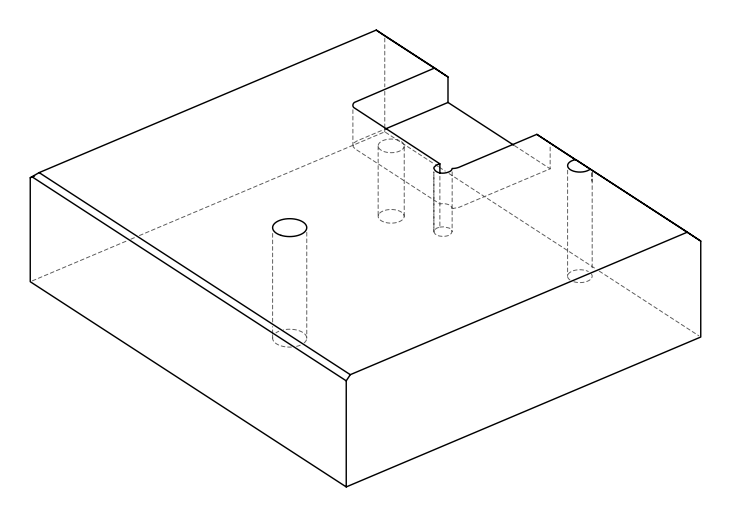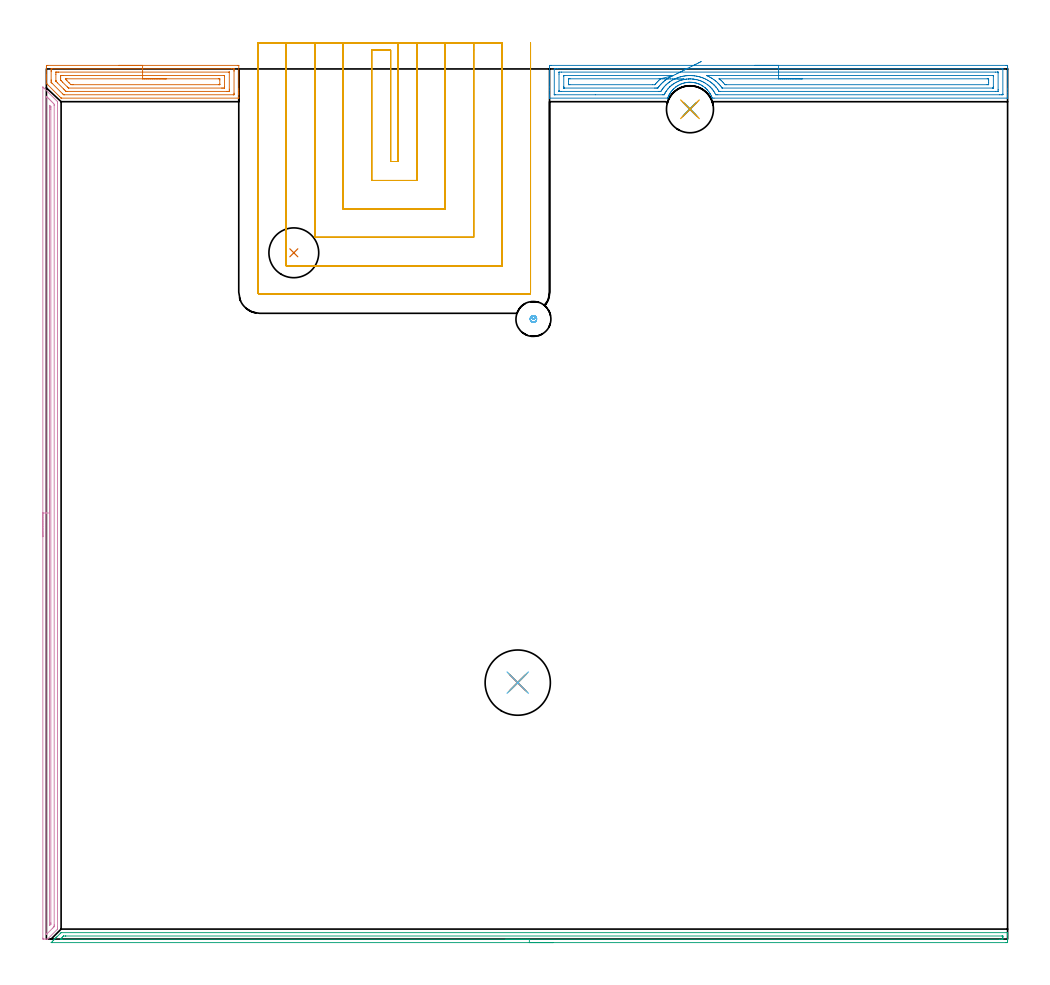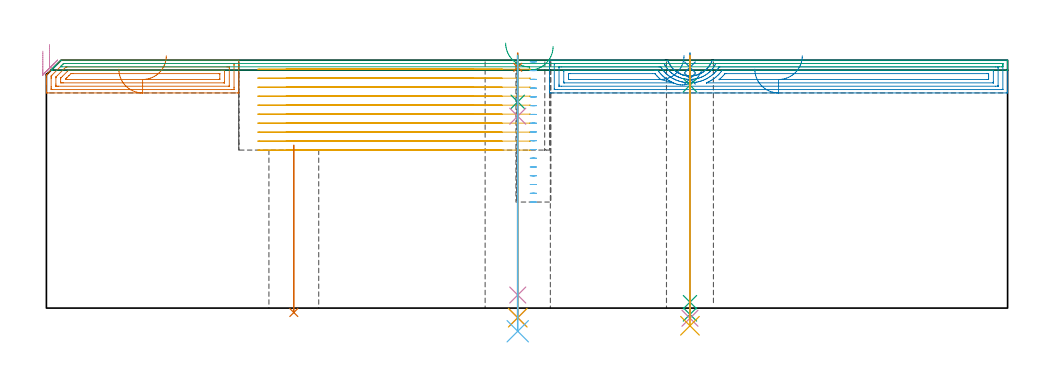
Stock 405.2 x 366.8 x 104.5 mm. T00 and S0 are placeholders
(PLAN: 17 operations, 12 tool changes, 67.5 min)
(1 AREA_MILL | FG_CHAMFER_SURFACE | UGT0205_001 | 3.48 min | 8388 mm3)
(2 AREA_MILL_1 | FG_CHAMFER_SURFACE_1 | UGT0205_001 | 8.02 min | 19053 mm3)
(3 AREA_MILL_2 | FG_CHAMFER_SURFACE_2 | UGT0205_001 | 6.59 min | 3573 mm3)
(4 AREA_MILL_3 | FG_CHAMFER_SURFACE_3 | UGT0205_001 | 8.67 min | 6785 mm3)
(5 MILL_OPEN_POCKET | POCKET_OPEN | NXT0201_012 | Follow Part, ap 4, ae 75% | 36.56 min | 508856 mm3)
(6 MILL_BLIND_HOLE_FROM_SOLID_MATERIAL | STEP1POCKET | NXT0201_011 | Spiral | 0.88 min | 8648 mm3)
(7 SPOT_DRILL | STEP1HOLE | NXT0321_9005460120000 | 0.05 min | 165 mm3)
(8 SPOT_DRILL_1 | STEP1HOLE_2 | NXT0321_9005460120000 | 0.05 min | 179 mm3)
(9 DRILL_BLIND_HOLE_INTO_CENTER | STEP1HOLE | NXT0301_088 | 0.08 min | 1503 mm3)
(10 GUN_DRILL_THROUGH_HOLE | STEP1HOLE | UGT0307_008 | 0.53 min | 8393 mm3)
(11 DRILL_TO_ENLARGE_THROUGH_HOLE | STEP1HOLE | NXT0301_104 | 0.44 min | 5948 mm3)
(12 DRILL_TO_ENLARGE_THROUGH_HOLE_1 | STEP1HOLE | UGT0301_390 | 0.47 min | 45972 mm3)
(13 INDEXABLE_INSERT_DRILL_THROUGH_HOLE_FROM_SOLID | STEP1HOLE_1 | NXT0302_013 | 0.29 min | 23035 mm3)
(14 DRILL_BLIND_HOLE_INTO_CENTER_1 | STEP1HOLE_2 | NXT0301_023 | 0.04 min | 128 mm3)
(15 GUN_DRILL_THROUGH_HOLE_1 | STEP1HOLE_2 | UGT0307_001 | 0.48 min | 1850 mm3)
(16 SPADE_DRILL_TO_ENLARGE_THROUGH_HOLE | STEP1HOLE_2 | UGT0306_003 | 0.44 min | 10600 mm3)
(17 DRILL_TO_ENLARGE_THROUGH_HOLE_2 | STEP1HOLE_2 | UGT0301_264 | 0.46 min | 19140 mm3)
(TOOL UGT0205_001 | Chamfer Mill 20 x 3 x 45 deg. | D20 FL50 Z2)
(TOOL NXT0201_012 | ENDMILL 16mm [2P460-1600-NA 1630] | D16 FL38 Z6)
(TOOL NXT0201_011 | ENDMILL 12mm [2P460-1200-NA 1630] | D12 FL38 Z6)
(TOOL NXT0321_9005460120000 | NC Spot Drill, 142deg, 12mm, Carbide, Uncoated | D12 PA142 FL30 Z2)
(TOOL NXT0301_088 | Carbide Drill 11.7mm [860.1-1170-035A1-MM 2214] | D11.7 PA140 FL55 Z2)
(TOOL UGT0307_008 | Gun Drill 11 mm | D11 PA130 FL24 Z1)
(TOOL NXT0301_104 | Carbide Drill 14mm [860.1-1400-112A1-MM 2214] | D14 PA140 FL123 Z2)
(TOOL UGT0301_390 | Twist Drill 27.5 mm | D27.5 PA118 FL165 Z2)
(TOOL NXT0302_013 | Index. Insert Drill 21mm [880-D2100L25-05] | D21 PA176 FL105 Z2)
(TOOL NXT0301_023 | Carbide Drill 5.2mm [860.1-0520-016A1-MM 2214] | D5.2 PA140 FL28 Z2)
(TOOL UGT0307_001 | Gun Drill 5 mm | D5 PA130 FL24 Z1)
(TOOL UGT0306_003 | Spade Drill 12.5mm | D12.5 PA132 FL10 Z2)
(TOOL UGT0301_264 | Twist Drill 19.8 mm | D19.8 PA118 FL140 Z2)
(OP 1 AREA_MILL)
G17 G21 G94 G90
T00 M6
G54
G17 G0 G90 X30.55 Y368.3 S1061 M3
G43 Z114.5 H0
Z100.7
G94 G1 X30.588 Z99.828 F250.
X30.702 Z98.963
X30.891 Z98.112
X31.153 Z97.28
X31.487 Z96.474
X31.89 Z95.7
X32.359 Z94.964
X32.89 Z94.272
X33.479 Z93.629
X34.122 Z93.04
X34.814 Z92.508
X35.55 Z92.04
X36.324 Z91.637
X37.13 Z91.303
X37.962 Z91.041
X38.814 Z90.852
X39.678 Z90.738
X40.55 Z90.7
X80.546
X81.088 Y368.295 Z90.701
X81.091 Y368.293 Z90.704
X81.1 Y368.283 Z90.713
Y358.341 Z100.652
Y357.683 Z101.314
Y357.467 Z101.529
Y356.809 Z102.187
Y356.594 Z102.403
Y356.162 Z102.837
Y354.67 Z104.328
X81.097 Y354.583 Z104.41
X81.09 Y354.503 Z104.489
X80.99 Y354.5 Z104.5
X6.331
X6.206 Y354.504 Z104.489
X6.126 Y354.572 Z104.424
X5.536 Y355.164 Z103.835
X0.258 Y360.441 Z98.557
X0.172 Y360.526 Z98.47
X0.009 Y360.694 Z98.305
X0. Y360.716 Z98.283
Y362.279 Z96.72
Y362.711 Z96.285
Y362.927 Z96.07
Y363.585 Z95.412
Y363.801 Z95.197
Y364.459 Z94.535
Y367.625 Z91.371
X0.005 Y367.954 Z91.042
X0.01 Y368.292 Z90.704
X0.207 Y368.296 Z90.702
X0.554 Y368.3 Z90.7
X40.55
Y366.886 Z92.114
X78.077
X78.768 Y366.884 Z92.116
X78.97 Y366.882 Z92.118
X79.072 Y366.879 Z92.121
X79.09 Y366.846 Z92.154
X79.096 Y366.758 Z92.242
X79.099 Y366.206 Z92.794
X79.1 Y365.88 Z93.12
X79.099 Y356.594 Z102.406
X79.098 Y356.269 Z102.731
X79.09 Y355.942 Z103.058
X79.084 Y355.92 Z103.08
X79.069 Y355.918 Z103.082
X79.027 Y355.916 Z103.084
X78.941 Y355.915 Z103.085
X78.768 Y355.914 Z103.086
X7.665 Y355.915 Z103.085
X7.465 Y355.916 Z103.084
X7.295 Y355.919 Z103.081
X7.256 Y355.921 Z103.079
X7.167 Y355.995 Z103.005
X7.007 Y356.149 Z102.851
X6.776 Y356.375 Z102.625
X2.332 Y360.819 Z98.181
X2.191 Y360.963 Z98.037
X2.054 Y361.107 Z97.893
X2.01 Y361.169 Z97.831
X2.006 Y361.208 Z97.792
X2.002 Y361.288 Z97.712
X2. Y361.837 Z97.163
Y362.163 Z96.837
Y365.659 Z93.341
X2.001 Y366.206 Z92.794
X2.002 Y366.531 Z92.469
X2.01 Y366.858 Z92.142
X2.016 Y366.88 Z92.12
X2.031 Y366.882 Z92.118
X2.073 Y366.884 Z92.116
X2.159 Y366.885 Z92.115
X2.332 Y366.886 Z92.114
X40.55
Y365.472 Z93.528
X76.991 Y365.471 Z93.529
X77.038 Y365.47 Z93.53
X77.074 Y365.467 Z93.533
X77.09 Y365.465 Z93.535
X77.093 Y365.44 Z93.56
X77.097 Y365.333 Z93.667
X77.1 Y365.225 Z93.775
Y358.234 Z100.766
X77.097 Y357.467 Z101.533
X77.094 Y357.366 Z101.634
X77.087 Y357.335 Z101.665
X77.06 Y357.333 Z101.667
X76.991 Y357.331 Z101.669
X76.243 Y357.329 Z101.671
X76.102 Y357.328 Z101.672
X8.695 Y357.329 Z101.671
X8.553 Y357.33 Z101.67
X8.412 Y357.332 Z101.668
X8.319 Y357.335 Z101.665
X8.267 Y357.344 Z101.656
X8.241 Y357.367 Z101.633
X8.135 Y357.467 Z101.533
X7.665 Y357.935 Z101.065
X7.258 Y358.341 Z100.659
X4.636 Y360.963 Z98.037
X4.109 Y361.492 Z97.508
X4.028 Y361.58 Z97.42
X4.01 Y361.602 Z97.398
X4.005 Y361.658 Z97.342
X4.002 Y361.729 Z97.271
X4. Y361.837 Z97.163
Y361.945 Z97.055
Y364.566 Z94.434
X4.003 Y365.333 Z93.667
X4.006 Y365.434 Z93.566
X4.013 Y365.465 Z93.535
X4.04 Y365.467 Z93.533
X4.109 Y365.469 Z93.531
X4.857 Y365.471 Z93.529
X4.998 Y365.472 Z93.528
X40.55
Y364.057 Z94.943
X74.733
X75.008 Y364.055 Z94.945
X75.063 Y364.053 Z94.947
X75.082 Y364.051 Z94.949
X75.09 Y364.033 Z94.967
X75.093 Y363.966 Z95.034
X75.1 Y363.696 Z95.304
Y359.327 Z99.673
X75.098 Y359.215 Z99.785
X75.09 Y358.834 Z100.166
X75.084 Y358.749 Z100.251
X74.965 Y358.747 Z100.253
X74.803 Y358.744 Z100.256
X74.324 Y358.743 Z100.257
X73.916
X9.442
X9.374 Y358.744 Z100.256
X9.332 Y358.747 Z100.253
X9.313 Y358.749 Z100.251
X9.295 Y358.765 Z100.235
X9.138 Y358.915 Z100.085
X8.834 Y359.215 Z99.785
X6.776 Y361.273 Z97.727
X6.216 Y361.837 Z97.163
X6.036 Y362.024 Z96.976
X6.01 Y362.054 Z96.946
X6.006 Y362.076 Z96.924
X6.002 Y362.123 Z96.877
X6.001 Y362.218 Z96.782
X6. Y362.6 Z96.4
Y363.473 Z95.527
X6.002 Y363.585 Z95.415
X6.01 Y363.966 Z95.034
X6.016 Y364.051 Z94.949
X6.135 Y364.053 Z94.947
X6.297 Y364.056 Z94.944
X6.776 Y364.057 Z94.943
X7.184
X40.55
Y362.643 Z96.357
X72.616
X72.961 Y362.641 Z96.359
X73.047 Y362.639 Z96.361
X73.083 Y362.637 Z96.363
X73.09 Y362.612 Z96.388
X73.093 Y362.533 Z96.467
X73.099 Y362.168 Z96.832
X73.1 Y360.419 Z98.581
X73.097 Y360.238 Z98.762
X73.092 Y360.172 Z98.828
X73.088 Y360.163 Z98.837
X73.083 Y360.16 Z98.84
X73.059 Y360.158 Z98.842
X72.957 Y360.157 Z98.843
X72.547
X11.22 Y360.158 Z98.842
X11.149
X10.331 Y360.174 Z98.826
X9.536 Y360.963 Z98.037
X9.442 Y361.056 Z97.944
X8.661 Y361.837 Z97.163
X8.553 Y361.945 Z97.055
X8.224 Y362.281 Z96.719
X8.064 Y362.446 Z96.554
X8.01 Y362.515 Z96.485
X8.009 Y362.554 Z96.446
X8.01 Y362.633 Z96.367
X8.622 Y362.643 Z96.357
X40.55
X41.422 Z96.395
X42.287 Z96.509
X43.138 Z96.698
X43.97 Z96.96
X44.776 Z97.294
X45.55 Z97.697
X46.286 Z98.165
X46.978 Z98.696
X47.621 Z99.286
X48.21 Z99.929
X48.742 Z100.621
X49.21 Z101.357
X49.613 Z102.131
X49.947 Z102.937
X50.209 Z103.769
X50.398 Z104.62
X50.512 Z105.485
X50.55 Z106.357
G0 Z114.5
M5
M2
(OP 2 AREA_MILL_1)
G17 G21 G94 G90
T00 M6
G54
G17 G0 G90 X298.65 Y368.3 S1061 M3
G43 Z114.5 H0
Z100.7
G94 G1 X298.688 Z99.828 F250.
X298.802 Z98.964
X298.991 Z98.112
X299.253 Z97.28
X299.587 Z96.474
X299.99 Z95.7
X300.458 Z94.964
X300.99 Z94.272
X301.579 Z93.629
X302.222 Z93.04
X302.914 Z92.508
X303.65 Z92.04
X304.424 Z91.637
X305.23 Z91.303
X306.062 Z91.041
X306.914 Z90.852
X307.778 Z90.738
X308.65 Z90.7
X404.594
X404.945 Y368.298 Z90.701
X405.19 Y368.293 Z90.704
X405.196 Y367.954 Z91.043
X405.2 Y367.361 Z91.636
Y358.341 Z100.653
Y356.907 Z102.09
Y355.72 Z103.275
Y355.093 Z103.906
Y354.748 Z104.252
X405.198 Y354.622 Z104.37
X405.19 Y354.502 Z104.488
X405.04 Y354.5 Z104.5
X281.429
X280.676 Y354.505 Z104.491
X280.541 Y354.846 Z104.154
X280.427 Y355.123 Z103.875
X280.356 Y355.283 Z103.714
X280.282 Y355.449 Z103.548
X280.059 Y355.898 Z103.101
X279.916 Y356.157 Z102.843
X279.816 Y356.34 Z102.659
X279.67 Y356.581 Z102.419
X279.451 Y356.908 Z102.092
X279.218 Y357.23 Z101.77
X278.779 Y357.781 Z101.217
X278.751 Y357.812 Z101.187
X278.666 Y357.904 Z101.092
X278.498 Y358.09 Z100.91
X278.471 Y358.12 Z100.88
X278.184 Y358.407 Z100.592
X277.887 Y358.686 Z100.313
X277.699 Y358.85 Z100.15
X277.682 Y358.864 Z100.136
X277.608 Y358.924 Z100.075
X277.505 Y359.01 Z99.99
X276.995 Y359.39 Z99.609
X276.819 Y359.507 Z99.492
X276.6 Y359.652 Z99.346
X276.363 Y359.798 Z99.201
X276.198 Y359.9 Z99.1
X276.104 Y359.953 Z99.047
X275.661 Y360.18 Z98.82
X275.212 Y360.388 Z98.611
X275.101 Y360.433 Z98.566
X274.768 Y360.565 Z98.432
X274.32 Y360.724 Z98.275
X274.11 Y360.79 Z98.21
X273.843 Y360.856 Z98.143
X273.429 Y360.959 Z98.04
X273.335 Y360.978 Z98.021
X272.984 Y361.048 Z97.949
X272.537 Y361.115 Z97.883
X272.092 Y361.161 Z97.837
X271.645 Y361.185 Z97.808
X271.264 Y361.19 Z97.801
X271.233
X271.199 Y361.191
X270.754 Y361.177 Z97.819
X270.719 Y361.174 Z97.821
X270.639 Y361.168 Z97.829
X270.384 Y361.147 Z97.847
X270.307 Y361.141 Z97.854
X269.98 Y361.102 Z97.896
X269.862 Y361.088 Z97.91
X269.773 Y361.072 Z97.926
X269.415 Y361.009 Z97.985
X269.126 Y360.948 Z98.051
X268.97 Y360.912 Z98.083
X268.491 Y360.788 Z98.208
X268.357 Y360.745 Z98.253
X268.227 Y360.702 Z98.295
X268.079 Y360.652 Z98.343
X267.631 Y360.484 Z98.511
X267.355 Y360.369 Z98.631
X267.187 Y360.297 Z98.701
X266.792 Y360.105 Z98.893
X266.402 Y359.9 Z99.1
X266.295 Y359.839 Z99.161
X266.147 Y359.744 Z99.256
X265.845 Y359.551 Z99.446
X265.404 Y359.248 Z99.752
X265.37 Y359.222 Z99.778
X265.098 Y359.01 Z99.989
X264.512 Y358.498 Z100.499
X264.135 Y358.12 Z100.879
X264.068 Y358.045 Z100.954
X263.944 Y357.904 Z101.092
X263.62 Y357.542 Z101.458
X263.38 Y357.23 Z101.769
X263.281 Y357.089 Z101.91
X263.071 Y356.79 Z102.21
X262.984 Y356.654 Z102.346
X262.782 Y356.34 Z102.66
X262.729 Y356.249 Z102.751
X262.653 Y356.108 Z102.892
X262.517 Y355.852 Z103.147
X262.488 Y355.792 Z103.206
X262.453 Y355.72 Z103.276
X262.389 Y355.591 Z103.409
X262.32 Y355.451 Z103.549
X262.248 Y355.283 Z103.713
X262.129 Y355.007 Z103.992
X262.091 Y354.912 Z104.088
X262.044 Y354.79 Z104.209
X261.922 Y354.505 Z104.491
X261.794 Y354.5 Z104.5
X212.26
X212.11 Y354.503 Z104.488
X212.103 Y354.555 Z104.436
X212.101 Y354.623 Z104.369
X212.1 Y354.748 Z104.251
Y355.093 Z103.906
Y355.72 Z103.275
Y357.781 Z101.217
Y359.138 Z99.858
Y367.674 Z91.323
X212.103 Y367.954 Z91.043
X212.11 Y368.293 Z90.704
X212.356 Y368.298 Z90.701
X212.706 Y368.3 Z90.7
X308.65
Y366.886 Z92.114
X402.809 Y366.885 Z92.115
X403.009 Y366.884 Z92.116
X403.152 Y366.881 Z92.119
X403.182 Y366.879 Z92.121
X403.19 Y366.864 Z92.136
X403.193 Y366.838 Z92.162
X403.199 Y366.699 Z92.301
X403.2 Y356.211 Z102.789
X403.197 Y356.083 Z102.917
X403.193 Y355.981 Z103.019
X403.189 Y355.921 Z103.079
X403.155 Y355.92 Z103.08
X402.809 Y355.916 Z103.084
X402.61 Y355.915 Z103.085
X401.916 Y355.914 Z103.086
X283.014 Y355.915 Z103.085
X282.321 Y355.92 Z103.08
X282.224 Y355.921 Z103.079
X282.172 Y355.933 Z103.067
X282.128 Y356.012 Z102.988
X281.812 Y356.594 Z102.406
X281.429 Y357.25 Z101.75
X281.28 Y357.467 Z101.533
X280.953 Y357.933 Z101.067
X280.627 Y358.341 Z100.659
X280.536 Y358.451 Z100.549
X280.166 Y358.857 Z100.143
X279.814 Y359.215 Z99.785
X279.644 Y359.38 Z99.62
X279.263 Y359.72 Z99.28
X278.81 Y360.089 Z98.911
X278.751 Y360.135 Z98.865
X278.552 Y360.284 Z98.716
X277.859 Y360.744 Z98.256
X277.502 Y360.963 Z98.037
X276.966 Y361.249 Z97.751
X276.386 Y361.531 Z97.469
X276.074 Y361.661 Z97.339
X275.632 Y361.837 Z97.163
X275.181 Y361.993 Z97.007
X274.945 Y362.068 Z96.932
X274.289 Y362.237 Z96.763
X273.758 Y362.356 Z96.644
X273.396 Y362.426 Z96.574
X272.692 Y362.526 Z96.474
X272.592 Y362.538 Z96.462
X272.504 Y362.545 Z96.455
X271.728 Y362.597 Z96.403
X271.557 Y362.604 Z96.396
X271.166 Y362.602 Z96.398
X270.778 Y362.595 Z96.405
X270.748 Y362.594 Z96.406
X270.719 Y362.592 Z96.408
X270.006 Y362.535 Z96.465
X269.826 Y362.513 Z96.487
X269.222 Y362.429 Z96.571
X269.089 Y362.407 Z96.593
X268.934 Y362.377 Z96.623
X268.481 Y362.281 Z96.719
X268.041 Y362.172 Z96.828
X267.771 Y362.102 Z96.898
X267.149 Y361.903 Z97.097
X267.099 Y361.886 Z97.114
X266.966 Y361.837 Z97.163
X266.461 Y361.636 Z97.364
X266.377 Y361.601 Z97.399
X266.256 Y361.547 Z97.453
X265.853 Y361.358 Z97.642
X265.364 Y361.113 Z97.887
X265.265 Y361.06 Z97.94
X265.093 Y360.963 Z98.037
X264.712 Y360.727 Z98.273
X264.471 Y360.572 Z98.428
X264.183 Y360.372 Z98.628
X263.789 Y360.089 Z98.911
X263.671 Y359.999 Z99.001
X263.579 Y359.924 Z99.076
X263.198 Y359.588 Z99.412
X262.783 Y359.215 Z99.785
X262.734 Y359.168 Z99.832
X262.686 Y359.12 Z99.88
X262.309 Y358.711 Z100.289
X261.974 Y358.341 Z100.659
X261.892 Y358.245 Z100.755
X261.794 Y358.123 Z100.877
X261.515 Y357.74 Z101.26
X261.324 Y357.467 Z101.533
X261.157 Y357.217 Z101.783
X260.901 Y356.82 Z102.18
X260.82 Y356.674 Z102.326
X260.777 Y356.594 Z102.406
X260.518 Y356.095 Z102.905
X260.464 Y355.994 Z103.006
X260.428 Y355.931 Z103.069
X260.355 Y355.921 Z103.079
X260.009 Y355.917 Z103.083
X259.809 Y355.915 Z103.085
X231.399 Y355.914 Z103.086
X214.491 Y355.915 Z103.085
X214.291 Y355.916 Z103.084
X214.148 Y355.919 Z103.081
X214.118 Y355.921 Z103.079
X214.11 Y355.936 Z103.064
X214.107 Y355.962 Z103.038
X214.101 Y356.101 Z102.899
X214.1 Y366.589 Z92.411
X214.103 Y366.717 Z92.283
X214.107 Y366.819 Z92.181
X214.111 Y366.879 Z92.121
X214.145 Y366.88 Z92.12
X214.491 Y366.884 Z92.116
X214.69 Y366.885 Z92.115
X215.384 Y366.886 Z92.114
X308.65
Y365.472 Z93.528
X400.131
X400.883 Y365.471 Z93.529
X401.024 Y365.469 Z93.531
X401.164 Y365.465 Z93.535
X401.191 Y365.461 Z93.539
X401.194 Y365.436 Z93.564
X401.198 Y365.39 Z93.61
X401.199 Y365.333 Z93.667
X401.2 Y365.16 Z93.84
Y358.169 Z100.831
X401.196 Y357.467 Z101.533
X401.193 Y357.382 Z101.618
X401.19 Y357.343 Z101.657
X401.16 Y357.334 Z101.666
X400.131 Y357.329 Z101.671
X283.964
X283.68 Y357.331 Z101.669
X283.6 Y357.334 Z101.666
X283.561 Y357.337 Z101.663
X283.554 Y357.344 Z101.656
X283.524 Y357.386 Z101.614
X283.473 Y357.467 Z101.533
X283.214 Y357.885 Z101.115
X282.893 Y358.341 Z100.659
X282.321 Y359.092 Z99.908
X282.215 Y359.215 Z99.785
X281.845 Y359.627 Z99.373
X281.429 Y360.059 Z98.941
X281.397 Y360.089 Z98.911
X280.946 Y360.494 Z98.506
X280.536 Y360.841 Z98.159
X280.382 Y360.963 Z98.037
X279.963 Y361.277 Z97.723
X279.644 Y361.496 Z97.504
X279.129 Y361.837 Z97.163
X278.751 Y362.067 Z96.933
X278.219 Y362.358 Z96.642
X277.859 Y362.533 Z96.467
X277.481 Y362.711 Z96.289
X276.966 Y362.928 Z96.072
X276.591 Y363.078 Z95.922
X276.074 Y363.259 Z95.741
X275.731 Y363.368 Z95.632
X275.272 Y363.496 Z95.504
X275.181 Y363.519 Z95.481
X274.921 Y363.585 Z95.415
X274.289 Y363.72 Z95.28
X274.115 Y363.755 Z95.245
X273.396 Y363.866 Z95.134
X273.062 Y363.912 Z95.088
X272.504 Y363.962 Z95.038
X272.089 Y363.991 Z95.009
X271.611 Y364.011 Z94.989
X271.171 Y364.016 Z94.984
X270.719 Y364.003 Z94.997
X270.316 Y363.979 Z95.021
X269.826 Y363.943 Z95.057
X269.496 Y363.908 Z95.092
X268.934 Y363.828 Z95.172
X268.718 Y363.796 Z95.204
X268.041 Y363.668 Z95.332
X267.971 Y363.654 Z95.346
X267.669 Y363.585 Z95.415
X267.257 Y363.479 Z95.521
X267.149 Y363.448 Z95.552
X266.578 Y363.27 Z95.73
X266.256 Y363.164 Z95.836
X265.922 Y363.038 Z95.962
X265.364 Y362.82 Z96.18
X265.286 Y362.787 Z96.213
X265.113 Y362.711 Z96.289
X264.682 Y362.504 Z96.496
X264.471 Y362.4 Z96.6
X264.096 Y362.204 Z96.796
X263.579 Y361.91 Z97.09
X263.532 Y361.882 Z97.118
X263.46 Y361.837 Z97.163
X262.999 Y361.531 Z97.469
X262.686 Y361.315 Z97.685
X262.48 Y361.165 Z97.835
X262.215 Y360.963 Z98.037
X261.985 Y360.776 Z98.224
X261.794 Y360.615 Z98.385
X261.514 Y360.363 Z98.637
X261.216 Y360.089 Z98.911
X261.058 Y359.935 Z99.065
X260.901 Y359.776 Z99.224
X260.63 Y359.481 Z99.519
X260.39 Y359.215 Z99.785
X260.216 Y359.012 Z99.988
X260.009 Y358.76 Z100.24
X259.829 Y358.518 Z100.482
X259.703 Y358.341 Z100.659
X259.468 Y357.997 Z101.003
X259.116 Y357.467 Z101.533
X259.016 Y357.336 Z101.664
X258.928 Y357.333 Z101.667
X258.741 Y357.331 Z101.669
X258.366 Y357.329 Z101.671
X258.224 Y357.328 Z101.672
X217.169
X216.417 Y357.329 Z101.671
X216.276 Y357.331 Z101.669
X216.136 Y357.335 Z101.665
X216.109 Y357.339 Z101.661
X216.106 Y357.364 Z101.636
X216.102 Y357.41 Z101.59
X216.101 Y357.467 Z101.533
X216.1 Y357.64 Z101.36
Y364.631 Z94.369
X216.104 Y365.333 Z93.667
X216.107 Y365.418 Z93.582
X216.11 Y365.457 Z93.543
X216.14 Y365.466 Z93.534
X217.169 Y365.471 Z93.529
X308.65 Y365.472 Z93.528
Y364.057 Z94.943
X399.07
X399.12 Y364.056 Z94.944
X399.172 Y364.053 Z94.947
X399.185 Y364.051 Z94.949
X399.19 Y364.04 Z94.96
X399.193 Y363.994 Z95.006
X399.2 Y363.623 Z95.377
Y363.585 Z95.415
X399.199 Y359.215 Z99.785
X399.192 Y358.798 Z100.202
X399.19 Y358.752 Z100.248
X399.118 Y358.749 Z100.251
X398.99 Y358.745 Z100.255
X398.828 Y358.743 Z100.257
X284.999
X284.93 Y358.744 Z100.256
X284.888 Y358.747 Z100.253
X284.869 Y358.749 Z100.251
X284.852 Y358.763 Z100.237
X284.716 Y358.939 Z100.061
X284.503 Y359.215 Z99.785
X284.106 Y359.726 Z99.274
X283.798 Y360.089 Z98.911
X283.523 Y360.396 Z98.604
X283.214 Y360.716 Z98.284
X282.96 Y360.963 Z98.037
X282.321 Y361.534 Z97.466
X281.955 Y361.837 Z97.163
X281.429 Y362.24 Z96.76
X280.741 Y362.711 Z96.289
X280.536 Y362.846 Z96.154
X280.152 Y363.087 Z95.913
X279.644 Y363.363 Z95.637
X279.219 Y363.585 Z95.415
X278.751 Y363.81 Z95.19
X278.264 Y364.036 Z94.964
X278.234 Y364.051 Z94.949
X278.229 Y364.055 Z94.945
X278.245 Y364.057 Z94.943
X278.269
X308.65
Y362.643 Z96.357
X396.631
X396.99 Y362.641 Z96.359
X397.168 Y362.638 Z96.362
X397.185 Y362.637 Z96.363
X397.19 Y362.628 Z96.372
X397.195 Y362.595 Z96.405
X397.198 Y362.548 Z96.452
X397.2 Y362.086 Z96.914
Y361.212 Z97.788
Y360.338 Z98.662
X397.197 Y360.248 Z98.752
X397.194 Y360.194 Z98.806
X397.19 Y360.168 Z98.832
X397.177 Y360.164 Z98.836
X396.973 Y360.161 Z98.839
X396.561 Y360.157 Z98.843
X286.715
X286.303 Y360.159 Z98.841
X286.098 Y360.162 Z98.838
X286.077 Y360.164 Z98.836
X286.049 Y360.187 Z98.813
X285.984 Y360.262 Z98.738
X285.891 Y360.373 Z98.627
X285.383 Y360.963 Z98.037
X284.999 Y361.373 Z97.627
X284.532 Y361.837 Z97.163
X284.106 Y362.223 Z96.777
X283.738 Y362.549 Z96.451
X283.654 Y362.627 Z96.373
X283.644 Y362.638 Z96.362
X283.646 Y362.639 Z96.361
X283.686 Y362.641 Z96.359
X283.77 Y362.642 Z96.358
X308.65 Y362.643 Z96.357
X309.522 Z96.395
X310.386 Z96.509
X311.238 Z96.698
X312.07 Z96.96
X312.876 Z97.294
X313.65 Z97.697
X314.386 Z98.165
X315.078 Z98.696
X315.721 Z99.286
X316.31 Z99.929
X316.842 Z100.621
X317.31 Z101.357
X317.713 Z102.131
X318.047 Z102.937
X318.309 Z103.769
X318.498 Z104.62
X318.612 Z105.485
X318.65 Z106.357
G0 Z114.5
X276.154 Y369.968
Z99.989
G1 X275.804 Y369.793 Z99.209
X275.395 Y369.588 Z98.466
X274.93 Y369.355 Z97.766
X274.412 Y369.096 Z97.114
X273.845 Y368.812 Z96.514
X273.234 Y368.506 Z95.973
X272.582 Y368.179 Z95.493
X271.896 Y367.836 Z95.078
X271.18 Y367.477 Z94.732
X270.44 Y367.106 Z94.457
X269.681 Y366.726 Z94.255
X268.909 Y366.34 Z94.128
X268.13 Y365.95 Z94.077
X267.351 Y365.559 Z94.102
X266.576 Y365.171 Z94.202
X265.812 Y364.789 Z94.378
X265.064 Y364.414 Z94.627
X264.339 Y364.051 Z94.949
X264.27 Y364.016 Z94.984
X264.109 Y363.939 Z95.061
X263.579 Y363.69 Z95.31
X263.507 Y363.655 Z95.345
X263.368 Y363.585 Z95.415
X262.925 Y363.351 Z95.649
X262.686 Y363.217 Z95.783
X262.363 Y363.027 Z95.973
X261.846 Y362.711 Z96.289
X261.815 Y362.69 Z96.31
X261.794 Y362.677 Z96.323
X261.293 Y362.327 Z96.673
X260.901 Y362.044 Z96.956
X260.782 Y361.954 Z97.046
X260.636 Y361.837 Z97.163
X260.3 Y361.552 Z97.448
X260.009 Y361.301 Z97.699
X259.83 Y361.138 Z97.862
X259.644 Y360.963 Z98.037
X259.382 Y360.703 Z98.297
X259.116 Y360.429 Z98.571
X258.808 Y360.089 Z98.911
X258.538 Y359.782 Z99.218
X258.224 Y359.4 Z99.6
X258.143 Y359.294 Z99.706
X258.085 Y359.215 Z99.785
X257.768 Y358.787 Z100.213
X257.743 Y358.754 Z100.246
X257.692 Y358.75 Z100.25
X257.572 Y358.747 Z100.253
X257.331 Y358.744 Z100.256
X256.921 Y358.743 Z100.257
X256.439
X218.23
X218.18 Y358.744 Z100.256
X218.128 Y358.747 Z100.253
X218.115 Y358.749 Z100.251
X218.11 Y358.76 Z100.24
X218.107 Y358.806 Z100.194
X218.1 Y359.177 Z99.823
Y359.215 Z99.785
X218.101 Y363.585 Z95.415
X218.108 Y364.002 Z94.998
X218.11 Y364.048 Z94.952
X218.182 Y364.051 Z94.949
X218.31 Y364.055 Z94.945
X218.472 Y364.057 Z94.943
X264.153
X264.339 Y364.051 Z94.949
X258.896 Y362.636 Z96.364
X258.604 Y362.338 Z96.662
X258.146 Y361.913 Z97.087
X258.067 Y361.837 Z97.163
X257.703 Y361.472 Z97.528
X257.331 Y361.087 Z97.913
X257.271 Y361.022 Z97.978
X257.218 Y360.963 Z98.037
X256.858 Y360.553 Z98.447
X256.727 Y360.402 Z98.598
X256.612 Y360.269 Z98.731
X256.533 Y360.177 Z98.823
X256.488 Y360.164 Z98.836
X256.439 Y360.161 Z98.839
X256.368 Y360.158 Z98.842
X255.546 Y360.157 Z98.843
X220.669
X220.311 Y360.159 Z98.841
X220.132 Y360.162 Z98.838
X220.115 Y360.163 Z98.837
X220.11 Y360.172 Z98.828
X220.105 Y360.205 Z98.795
X220.102 Y360.253 Z98.747
X220.1 Y360.714 Z98.286
Y361.588 Z97.412
Y362.462 Z96.538
X220.103 Y362.552 Z96.448
X220.106 Y362.606 Z96.394
X220.11 Y362.632 Z96.368
X220.124 Y362.636 Z96.364
X220.327 Y362.639 Z96.361
X220.739 Y362.643 Z96.357
X258.294
X258.896 Y362.636 Z96.364
X259.767 Y362.627 Z96.411
X260.63 Y362.618 Z96.534
X261.48 Y362.609 Z96.731
X262.309 Y362.601 Z97.002
X263.112 Y362.592 Z97.345
X263.881 Y362.584 Z97.755
X264.612 Y362.577 Z98.232
X265.299 Y362.57 Z98.77
X265.936 Y362.563 Z99.366
X266.518 Y362.557 Z100.015
X267.042 Y362.552 Z100.713
X267.503 Y362.547 Z101.454
X267.898 Y362.543 Z102.232
X268.223 Y362.539 Z103.041
X268.477 Y362.537 Z103.876
X268.657 Y362.535 Z104.729
X268.762 Y362.534 Z105.595
X268.791 Y362.533 Z106.467
G0 Z114.5
M5
M2
(OP 3 AREA_MILL_2)
G17 G21 G94 G90
T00 M6
G54
G17 G0 G90 X213.6 Y-1.5 S1061 M3
G43 Z114.5 H0
Z110.3
G94 G1 X213.562 Z109.429 F250.
X213.448 Z108.564
X213.259 Z107.712
X212.997 Z106.88
X212.663 Z106.074
X212.26 Z105.3
X211.791 Z104.564
X211.26 Z103.872
X210.671 Z103.229
X210.028 Z102.64
X209.336 Z102.109
X208.6 Z101.64
X207.826 Z101.237
X207.02 Z100.903
X206.188 Z100.641
X205.336 Z100.452
X204.471 Z100.338
X203.6 Z100.3
X2.441
X2.17 Y-1.498 Z100.302
X2.039 Y-1.495 Z100.304
X2.009 Y-1.492 Z100.306
X2.617 Y-0.882 Z100.916
X2.951 Y-0.548 Z101.25
X3.063 Y-0.436 Z101.362
X3.223 Y-0.274 Z101.521
X3.379 Y-0.12 Z101.678
X3.51 Y0.011 Z101.809
X3.66 Y0.163 Z101.958
X3.807 Y0.308 Z102.106
X3.956 Y0.458 Z102.255
X4.098 Y0.6 Z102.396
X4.235 Y0.737 Z102.534
X4.403 Y0.904 Z102.702
X5.847 Y2.349 Z104.146
X6.19 Y2.69 Z104.49
X6.212 Y2.7 Z104.5
X405.034
X405.19 Y2.705 Z104.495
X405.197 Y2.568 Z104.361
X405.2 Y2.432 Z104.232
Y2.14 Z103.94
Y1.474 Z103.269
Y0.267 Z102.064
Y-0.274 Z101.52
Y-0.878 Z100.917
X405.196 Y-1.149 Z100.647
X405.19 Y-1.492 Z100.304
X404.939 Y-1.496 Z100.301
X404.583 Y-1.5 Z100.3
X203.6
Y-0.086 Z101.714
X6.604
X6.19 Y-0.085 Z101.715
X5.994 Y-0.083 Z101.717
X5.883 Y-0.079 Z101.721
X5.933 Y-0.023 Z101.777
X6. Y0.048 Z101.848
X6.19 Y0.24 Z102.04
X6.372 Y0.422 Z102.222
X6.813 Y0.864 Z102.664
X7.083 Y1.132 Z102.932
X7.203 Y1.246 Z103.046
X7.236 Y1.275 Z103.075
X7.282 Y1.279 Z103.079
X7.976 Y1.285 Z103.085
X8.169 Y1.286 Z103.086
X402.797 Y1.285 Z103.085
X402.991
X403.147 Y1.281 Z103.081
X403.18 Y1.279 Z103.079
X403.19 Y1.263 Z103.063
X403.194 Y1.234 Z103.034
X403.199 Y1.08 Z102.88
X403.2 Y0.6 Z102.4
X403.199 Y0.206 Z102.006
X403.196 Y0.074 Z101.874
X403.19 Y-0.031 Z101.769
X403.182 Y-0.079 Z101.721
X403.146 Y-0.08 Z101.72
X402.797 Y-0.085 Z101.715
X402.604
X401.903 Y-0.086 Z101.714
X203.6
X202.728 Z101.752
X201.863 Z101.866
X201.012 Z102.055
X200.18 Z102.317
X199.374 Z102.651
X198.6 Z103.054
X197.864 Z103.523
X197.172 Z104.054
X196.529 Z104.643
X195.939 Z105.286
X195.408 Z105.979
X194.94 Z106.714
X194.537 Z107.488
X194.203 Z108.294
X193.941 Z109.126
X193.752 Z109.978
X193.638 Z110.843
X193.6 Z111.714
G0 Z114.5
M5
M2
(OP 4 AREA_MILL_3)
G17 G21 G94 G90
T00 M6
G54
G17 G0 G90 X-1.5 Y169.6 S1061 M3
G43 Z114.5 H0
Z108.3
G94 G1 Y169.638 Z107.428 F250.
Y169.752 Z106.563
Y169.941 Z105.712
Y170.203 Z104.88
Y170.537 Z104.074
Y170.94 Z103.3
Y171.408 Z102.564
Y171.939 Z101.872
Y172.529 Z101.229
Y173.172 Z100.64
Y173.864 Z100.108
Y174.6 Z99.64
Y175.374 Z99.237
Y176.18 Z98.903
Y177.012 Z98.641
Y177.863 Z98.452
Y178.728 Z98.338
Y179.6 Z98.3
X-1.499 Y359.195
X-1.486 Y359.186 Z98.314
X-1.045 Y358.747 Z98.752
X4.686 Y353.014 Z104.486
X4.694 Y353.006 Z104.49
X4.7 Y352.341 Z104.5
Y5.073
X4.693 Y4.204 Z104.493
X4.686 Y4.186 Z104.486
X0.606 Y0.106 Z100.405
X0.5 Y0.01 Z100.295
X0.397 Y0. Z100.196
X0.277 Z100.077
X-0.402 Z99.398
X-1.045 Z98.75
X-1.366 Z98.43
X-1.491 Y0.003 Z98.305
X-1.497 Y0.163 Z98.303
X-1.5 Y0.393 Z98.3
Y179.6
X-0.086 Z99.714
X-0.085 Y354.94 Z99.715
X-0.084 Y355.02 Z99.716
X-0.079 Y355.302 Z99.721
X0.012 Y355.226 Z99.812
X0.227 Y355.02 Z100.027
X0.718 Y354.531 Z100.518
X1.123 Y354.127 Z100.923
X1.6 Y353.65 Z101.4
X2.016 Y353.234 Z101.816
X2.482 Y352.765 Z102.282
X2.897 Y352.342 Z102.697
X3.279 Y351.93 Z103.079
X3.285 Y351.529 Z103.085
Y351.449
X3.286 Y5.966 Z103.086
X3.284 Y5.559 Z103.084
X3.281 Y5.355 Z103.081
X3.279 Y5.258 Z103.079
X3.238 Y5.2 Z103.038
X3.119 Y5.073 Z102.919
X2.8 Y4.751 Z102.6
X2.482 Y4.431 Z102.282
X0.445 Y2.395 Z100.245
X0.34 Y2.29 Z100.14
X0.135 Y2.092 Z99.935
X0.083 Y2.044 Z99.883
X0.034 Y2.01 Z99.834
X-0.028 Y2.005 Z99.772
X-0.053 Y2.006 Z99.747
X-0.073 Y2.009 Z99.727
X-0.079 Y2.053 Z99.721
X-0.085 Y2.315 Z99.715
Y2.395
X-0.086 Y179.6 Z99.714
X1.328 Z101.128
X1.329 Y350.83 Z101.129
X1.333 Y351.449 Z101.133
X1.334 Y351.451 Z101.134
X1.346 Y351.449 Z101.146
X1.6 Y351.198 Z101.4
X1.757 Y351.036 Z101.557
X1.835 Y350.954 Z101.635
X1.865 Y350.906 Z101.665
X1.866 Y350.831 Z101.666
X1.87 Y350.556 Z101.67
X1.871 Y350.282 Z101.671
X1.872 Y349.663 Z101.672
X1.871 Y6.858 Z101.671
X1.87 Y6.585 Z101.67
X1.866 Y6.309 Z101.666
X1.864 Y6.276 Z101.664
X1.856 Y6.263 Z101.656
X1.831 Y6.234 Z101.631
X1.77 Y6.17 Z101.57
X1.434 Y5.833 Z101.234
X1.391 Y5.793 Z101.191
X1.342 Y5.751 Z101.142
X1.334 Y5.746 Z101.134
X1.332 Y5.751 Z101.132
X1.33 Y5.781 Z101.13
X1.329 Y5.966 Z101.129
X1.328 Y6.111 Z101.128
Y179.6
Y180.472 Z101.166
Y181.336 Z101.28
Y182.188 Z101.469
Y183.02 Z101.731
Y183.826 Z102.065
Y184.6 Z102.468
Y185.336 Z102.937
Y186.028 Z103.468
Y186.671 Z104.057
Y187.26 Z104.701
Y187.791 Z105.393
Y188.26 Z106.128
Y188.663 Z106.902
Y188.997 Z107.708
Y189.259 Z108.54
Y189.448 Z109.392
Y189.562 Z110.257
Y189.6 Z111.128
G0 Z114.5
M5
M2
(OP 5 MILL_OPEN_POCKET)
G17 G21 G94 G90
T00 M6
G54
G17 G0 G90 X148.114 Y377.8 S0 M3
G43 Z114.5 H1
Z100.71
G94 G1 X148.101 Y374.8 F250.
X148.1 Y374.546 F500.
Y327.8
X145.1
Y374.546
X145.099 Y374.8
X137.099
X137.1 Y374.546
Y319.8
X156.1
Y374.546
X156.101 Y374.8
X156.117 Y377.8 F250.
X125.078
X125.099 Y374.8
X125.1 Y374.546 F500.
Y307.8
X168.1
Y374.546
X168.101 Y374.8
X168.122 Y377.8 F250.
X113.067
X113.099 Y374.8
G2 X113.1 Y374.546 R24. F500.
G1 Y295.8
X180.1
Y374.546
G2 X180.101 Y374.8 R24.
G1 X180.133 Y377.8 F250.
X101.034 Y377.799
X101.097 Y374.8
G2 X101.1 Y374.546 R12. F500.
G1 Y283.8
X192.1
Y374.546
G2 X192.103 Y374.8 R12.
G1 X192.166 Y377.799 F250.
X89.1 Y377.546
Y374.546
Y272.6 F500.
G3 X89.9 Y271.8 R0.8
G1 X203.676
X203.916 Y272.09
G3 X204.1 Y272.6 R0.8
G1 Y374.546
Y377.546 F250.
G0 X148.1 Y377.8 Z96.92
G1 Y374.8
Y327.8 F500.
X145.1
Y374.8
X137.1
Y319.8
X156.1
Y374.8
Y377.8 F250.
X125.1
Y374.8
Y307.8 F500.
X168.1
Y374.8
Y377.8 F250.
X113.1
Y374.8
Y295.8 F500.
X180.1
Y374.8
Y377.8 F250.
X101.1
Y374.8
Y283.8 F500.
X192.1
Y374.8
Y377.8 F250.
X89.1
Y374.8
Y272.6 F500.
G3 X89.9 Y271.8 R0.8
G1 X203.676
X203.916 Y272.09
G3 X204.1 Y272.6 R0.8
G1 Y374.8
Y377.8 F250.
G0 X148.1 Z93.13
G1 Y374.8
Y327.8 F500.
X145.1
Y374.8
X137.1
Y319.8
X156.1
Y374.8
Y377.8 F250.
X125.1
Y374.8
Y307.8 F500.
X168.1
Y374.8
Y377.8 F250.
X113.1
Y374.8
Y295.8 F500.
X180.1
Y374.8
Y377.8 F250.
X101.1
Y374.8
Y283.8 F500.
X192.1
Y374.8
Y377.8 F250.
X89.1
Y374.8
Y272.6 F500.
G3 X89.9 Y271.8 R0.8
G1 X203.676
X203.916 Y272.09
G3 X204.1 Y272.6 R0.8
G1 Y374.8
Y377.8 F250.
G0 X148.1 Z89.34
G1 Y374.8
Y327.8 F500.
X145.1
Y374.8
X137.1
Y319.8
X156.1
Y374.8
Y377.8 F250.
X125.1
Y374.8
Y307.8 F500.
X168.1
Y374.8
Y377.8 F250.
X113.1
Y374.8
Y295.8 F500.
X180.1
Y374.8
Y377.8 F250.
X101.1
Y374.8
Y283.8 F500.
X192.1
Y374.8
Y377.8 F250.
X89.1
Y374.8
Y272.6 F500.
G3 X89.9 Y271.8 R0.8
G1 X203.676
X203.916 Y272.09
G3 X204.1 Y272.6 R0.8
G1 Y374.8
Y377.8 F250.
G0 X148.1 Z85.55
G1 Y374.8
Y327.8 F500.
X145.1
Y374.8
X137.1
Y319.8
X156.1
Y374.8
Y377.8 F250.
X125.1
Y374.8
Y307.8 F500.
X168.1
Y374.8
Y377.8 F250.
X113.1
Y374.8
Y295.8 F500.
X180.1
Y374.8
Y377.8 F250.
X101.1
Y374.8
Y283.8 F500.
X192.1
Y374.8
Y377.8 F250.
X89.1
Y374.8
Y272.6 F500.
G3 X89.9 Y271.8 R0.8
G1 X203.676
X203.916 Y272.09
G3 X204.1 Y272.6 R0.8
G1 Y374.8
Y377.8 F250.
G0 X148.1 Z81.76
G1 Y374.8
Y327.8 F500.
X145.1
Y374.8
X137.1
Y319.8
X156.1
Y374.8
Y377.8 F250.
X125.1
Y374.8
Y307.8 F500.
X168.1
Y374.8
Y377.8 F250.
X113.1
Y374.8
Y295.8 F500.
X180.1
Y374.8
Y377.8 F250.
X101.1
Y374.8
Y283.8 F500.
X192.1
Y374.8
Y377.8 F250.
X89.1
Y374.8
Y272.6 F500.
G3 X89.9 Y271.8 R0.8
G1 X203.676
X203.916 Y272.09
G3 X204.1 Y272.6 R0.8
G1 Y374.8
Y377.8 F250.
G0 X148.1 Z77.97
G1 Y374.8
Y327.8 F500.
X145.1
Y374.8
X137.1
Y319.8
X156.1
Y374.8
Y377.8 F250.
X125.1
Y374.8
Y307.8 F500.
X168.1
Y374.8
Y377.8 F250.
X113.1
Y374.8
Y295.8 F500.
X180.1
Y374.8
Y377.8 F250.
X101.1
Y374.8
Y283.8 F500.
X192.1
Y374.8
Y377.8 F250.
X89.1
Y374.8
Y272.6 F500.
G3 X89.9 Y271.8 R0.8
G1 X203.676
X203.916 Y272.09
G3 X204.1 Y272.6 R0.8
G1 Y374.8
Y377.8 F250.
G0 X148.1 Z74.18
G1 Y374.8
Y327.8 F500.
X145.1
Y374.8
X137.1
Y319.8
X156.1
Y374.8
Y377.8 F250.
X125.1
Y374.8
Y307.8 F500.
X168.1
Y374.8
Y377.8 F250.
X113.1
Y374.8
Y295.8 F500.
X180.1
Y374.8
Y377.8 F250.
X101.1
Y374.8
Y283.8 F500.
X192.1
Y374.8
Y377.8 F250.
X89.1
Y374.8
Y272.6 F500.
G3 X89.9 Y271.8 R0.8
G1 X203.676
X203.916 Y272.09
G3 X204.1 Y272.6 R0.8
G1 Y374.8
Y377.8 F250.
G0 X148.1 Z70.39
G1 Y374.8
Y327.8 F500.
X145.1
Y374.8
X137.1
Y319.8
X156.1
Y374.8
Y377.8 F250.
X125.1
Y374.8
Y307.8 F500.
X168.1
Y374.8
Y377.8 F250.
X113.1
Y374.8
Y295.8 F500.
X180.1
Y374.8
Y377.8 F250.
X101.1
Y374.8
Y283.8 F500.
X192.1
Y374.8
Y377.8 F250.
X89.1
Y374.8
Y272.6 F500.
G3 X89.9 Y271.8 R0.8
G1 X203.676
X203.916 Y272.09
G3 X204.1 Y272.6 R0.8
G1 Y374.8
Y377.8 F250.
G0 X148.1 Z66.6
G1 Y374.8
Y327.8 F500.
X145.1
Y374.8
X137.1
Y319.8
X156.1
Y374.8
Y377.8 F250.
X125.1
Y374.8
Y307.8 F500.
X168.1
Y374.8
Y377.8 F250.
X113.1
Y374.8
Y295.8 F500.
X180.1
Y374.8
Y377.8 F250.
X101.1
Y374.8
Y283.8 F500.
X192.1
Y374.8
Y377.8 F250.
X89.1
Y374.8
Y272.6 F500.
G3 X89.9 Y271.8 R0.8
G1 X203.676
X203.916 Y272.09
G3 X204.1 Y272.6 R0.8
G1 Y374.8
Y377.8 F250.
G0 Z114.5
M5
M2
(OP 6 MILL_BLIND_HOLE_FROM_SOLID_MATERIAL)
G17 G21 G94 G90
T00 M6
G54
G17 G0 G90 X205.3 Y261.4 S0 M3
G43 Z114.5 H1
Z103.806
G94 G3 X205.975 Y262.075 R0.675 F250.
X205.3 Y262.75 R0.675
X203.95 Y261.4 R1.35
X205.3 Y262.75 R-1.35
X204.625 Y262.075 R0.675
X205.3 Y261.4 R0.675
G0 Z100.112
G3 X205.975 Y262.075 R0.675
X205.3 Y262.75 R0.675
X203.95 Y261.4 R1.35
X205.3 Y262.75 R-1.35
X204.625 Y262.075 R0.675
X205.3 Y261.4 R0.675
G0 Z96.418
G3 X205.975 Y262.075 R0.675
X205.3 Y262.75 R0.675
X203.95 Y261.4 R1.35
X205.3 Y262.75 R-1.35
X204.625 Y262.075 R0.675
X205.3 Y261.4 R0.675
G0 Z92.724
G3 X205.975 Y262.075 R0.675
X205.3 Y262.75 R0.675
X203.95 Y261.4 R1.35
X205.3 Y262.75 R-1.35
X204.625 Y262.075 R0.675
X205.3 Y261.4 R0.675
G0 Z89.029
G3 X205.975 Y262.075 R0.675
X205.3 Y262.75 R0.675
X203.95 Y261.4 R1.35
X205.3 Y262.75 R-1.35
X204.625 Y262.075 R0.675
X205.3 Y261.4 R0.675
G0 Z85.335
G3 X205.975 Y262.075 R0.675
X205.3 Y262.75 R0.675
X203.95 Y261.4 R1.35
X205.3 Y262.75 R-1.35
X204.625 Y262.075 R0.675
X205.3 Y261.4 R0.675
G0 Z81.641
G3 X205.975 Y262.075 R0.675
X205.3 Y262.75 R0.675
X203.95 Y261.4 R1.35
X205.3 Y262.75 R-1.35
X204.625 Y262.075 R0.675
X205.3 Y261.4 R0.675
G0 Z77.947
G3 X205.975 Y262.075 R0.675
X205.3 Y262.75 R0.675
X203.95 Y261.4 R1.35
X205.3 Y262.75 R-1.35
X204.625 Y262.075 R0.675
X205.3 Y261.4 R0.675
G0 Z74.253
G3 X205.975 Y262.075 R0.675
X205.3 Y262.75 R0.675
X203.95 Y261.4 R1.35
X205.3 Y262.75 R-1.35
X204.625 Y262.075 R0.675
X205.3 Y261.4 R0.675
G0 Z70.559
G3 X205.975 Y262.075 R0.675
X205.3 Y262.75 R0.675
X203.95 Y261.4 R1.35
X205.3 Y262.75 R-1.35
X204.625 Y262.075 R0.675
X205.3 Y261.4 R0.675
G0 Z66.865
G3 X205.975 Y262.075 R0.675
X205.3 Y262.75 R0.675
X203.95 Y261.4 R1.35
X205.3 Y262.75 R-1.35
X204.625 Y262.075 R0.675
X205.3 Y261.4 R0.675
G0 Z63.171
G3 X205.975 Y262.075 R0.675
X205.3 Y262.75 R0.675
X203.95 Y261.4 R1.35
X205.3 Y262.75 R-1.35
X204.625 Y262.075 R0.675
X205.3 Y261.4 R0.675
G0 Z59.476
G3 X205.975 Y262.075 R0.675
X205.3 Y262.75 R0.675
X203.95 Y261.4 R1.35
X205.3 Y262.75 R-1.35
X204.625 Y262.075 R0.675
X205.3 Y261.4 R0.675
G0 Z55.782
G3 X205.975 Y262.075 R0.675
X205.3 Y262.75 R0.675
X203.95 Y261.4 R1.35
X205.3 Y262.75 R-1.35
X204.625 Y262.075 R0.675
X205.3 Y261.4 R0.675
G0 Z52.088
G3 X205.975 Y262.075 R0.675
X205.3 Y262.75 R0.675
X203.95 Y261.4 R1.35
X205.3 Y262.75 R-1.35
X204.625 Y262.075 R0.675
X205.3 Y261.4 R0.675
G0 Z48.394
G3 X205.975 Y262.075 R0.675
X205.3 Y262.75 R0.675
X203.95 Y261.4 R1.35
X205.3 Y262.75 R-1.35
X204.625 Y262.075 R0.675
X205.3 Y261.4 R0.675
G0 Z44.7
G3 X205.975 Y262.075 R0.675
X205.3 Y262.75 R0.675
X203.95 Y261.4 R1.35
X205.3 Y262.75 R-1.35
X204.625 Y262.075 R0.675
X205.3 Y261.4 R0.675
G0 Z114.5
M5
M2
(OP 7 SPOT_DRILL)
G17 G21 G94 G90
T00 M6
G54
G17 G0 G90 X198.7 Y108.1 S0 M3
G43 Z114.5 H0
G94 G81 G98 Z101.5 F250. R107.5
G80
M5
M2
(OP 8 SPOT_DRILL_1)
G17 G21 G94 G90
T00 M6
G54
G17 G0 G90 X271.3 Y349.8 S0 M3
G43 Z114.5 H0
G94 G81 G98 Z101.5 F250. R107.5
G80
M5
M2
(OP 9 DRILL_BLIND_HOLE_INTO_CENTER)
G17 G21 G94 G90
T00 M6
G54
G17 G0 G90 X198.7 Y108.1 S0 M3
G43 Z114.5 H1
G94 G81 G98 Z86.95 F250. R106.5
G80
M5
M2
(OP 10 GUN_DRILL_THROUGH_HOLE)
G17 G21 G94 G90
T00 M6
G54
G17 G0 G90 X198.7 Y108.1 M8
G43 Z114.5 H0
Z99.466
S716 M3
G94 G1 Z80.887 F125. M26
G4 X.084
Z5.5 F250.
G4 X.084
Z-4.065 F125.
G4 X.084
M5
M9
G0 Z99.466
Z114.5
M2
(OP 11 DRILL_TO_ENLARGE_THROUGH_HOLE)
G17 G21 G94 G90
T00 M6
G54
G17 G0 G90 X198.7 Y108.1 S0 M3
G43 Z114.5 H1
G94 G73 G98 Z-4.048 F250. Q13.568 R106.5
G80
M5
M2
(OP 12 DRILL_TO_ENLARGE_THROUGH_HOLE_1)
G17 G21 G94 G90
T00 M6
G54
G17 G0 G90 X198.7 Y108.1 S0 M3
G43 Z114.5 H0
G94 G73 G98 Z-9.762 F250. Q22.852 R106.5
G80
M5
M2
(OP 13 INDEXABLE_INSERT_DRILL_THROUGH_HOLE_FROM_SOLID)
G17 G21 G94 G90
T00 M6
G54
G17 G0 G90 X104.3 Y289.3 S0 M3
G43 Z114.5 H1
G94 G81 G98 Z-1.867 F250. R68.6
G80
M5
M2
(OP 14 DRILL_BLIND_HOLE_INTO_CENTER_1)
G17 G21 G94 G90
T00 M6
G54
G17 G0 G90 X271.3 Y349.8 S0 M3
G43 Z114.5 H1
G94 G81 G98 Z96.7 F250. R106.5
G80
M5
M2
(OP 15 GUN_DRILL_THROUGH_HOLE_1)
G17 G21 G94 G90
T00 M6
G54
G17 G0 G90 X271.3 Y349.8 M8
G43 Z114.5 H0
Z102.362
S716 M3
G94 G1 Z93.944 F125. M26
G4 X.084
Z2.5 F250.
G4 X.084
Z-2.666 F125.
G4 X.084
M5
M9
G0 Z102.362
Z114.5
M2
(OP 16 SPADE_DRILL_TO_ENLARGE_THROUGH_HOLE)
G17 G21 G94 G90
T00 M6
G54
G17 G0 G90 X271.3 Y349.8 S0 M3
G43 Z114.5 H0
G94 G73 G98 Z-4.283 F250. Q12.087 R106.5
G80
M5
M2
(OP 17 DRILL_TO_ENLARGE_THROUGH_HOLE_2)
G17 G21 G94 G90
T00 M6
G54
G17 G0 G90 X271.3 Y349.8 S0 M3
G43 Z114.5 H0
G94 G73 G98 Z-7.449 F250. Q18.658 R106.5
G80
M5
M2
